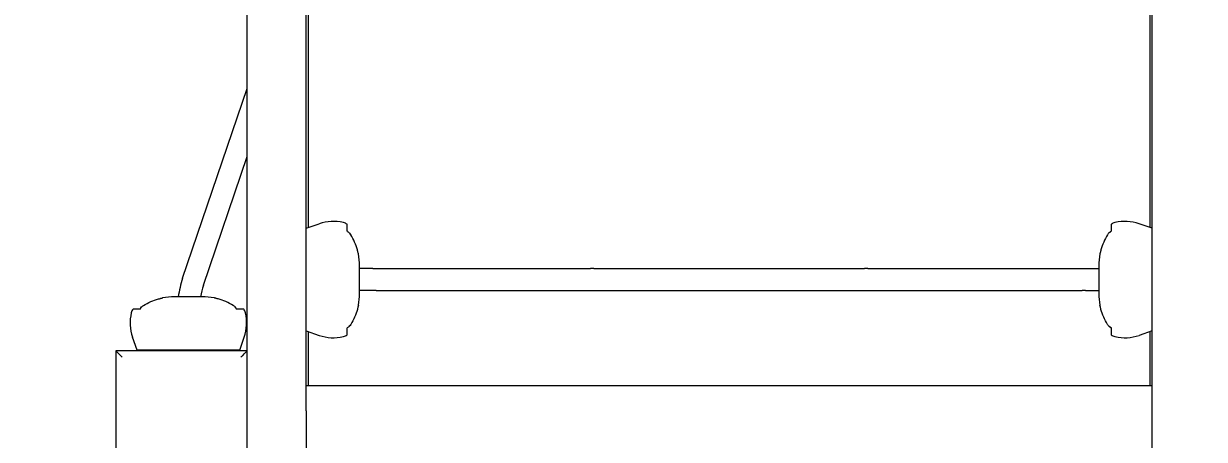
# Model space of a CAD drawing. Extents: x -6675 to 8473, y -8565 to 9458.
# Drawn here: x -915 to -53, y 1583 to 1887 of the extents above; entities that cross this region are included whole.
import ezdxf

# ---------------------------------------------------------------- set-up
doc = ezdxf.new("R2010")
doc.units = 0
doc.header["$LTSCALE"] = 5
doc.header["$PDMODE"] = 33
doc.header["$PDSIZE"] = 20
doc.layers.get('Defpoints').update_dxf_attribs({"linetype": 'CONTINUOUS'})
doc.layers.add('Lg_dim', color=7, linetype='CONTINUOUS')
doc.layers.add('Lg_prod', color=40, linetype='CONTINUOUS')
doc.styles.add('LG1', font='arial.ttf', dxfattribs={"height": 185})
doc.dimstyles.new('LG_DIM', dxfattribs={"dimtxt": 185, "dimasz": 120, "dimexe": 50, "dimexo": 1, "dimgap": 50, "dimtad": 0, "dimtih": 1, "dimtoh": 1, "dimdec": 0, "dimrnd": 10, "dimdsep": 46, "dimtxsty": 'LG1', "dimcen": 2.5, "dimclrt": 4, "dimadec": 4, "dimazin": 0, "dimtfac": 1, "dimtdec": 1, "dimtmove": 0, "dimatfit": 3, "dimfxl": 1, "dimtolj": 1, "dimtzin": 0, "dimarcsym": 0})

# ---------------------------------------------------------------- blocks, each defined once
blk = doc.blocks.new('*D5')
at = {"layer": 'Defpoints', "color": 0, "transparency": 16777216}
for p in [(3900, 7859.68), (-2500, -5459.68), (7695.79, -5459.68)]:
    blk.add_point(p, dxfattribs=at)
at = {"layer": 'Lg_dim', "color": 0, "lineweight": -2, "transparency": 16777216}
for p, q in [((3901, 7859.68), (7745.79, 7859.68)), ((7695.79, 7739.68), (7695.79, 3779.28)), ((7695.79, -5339.68), (7695.79, 3130.67)), ((-2499, -5459.68), (7745.79, -5459.68))]:
    blk.add_line(p, q, dxfattribs=at)
at = {"layer": 'Lg_dim', "color": 0, "transparency": 16777216}
for points in [[(7675.79, 7739.68), (7715.79, 7739.68), (7695.79, 7859.68)], [(7675.79, -5339.68), (7715.79, -5339.68), (7695.79, -5459.68)]]:
    blk.add_solid(points, dxfattribs=at)
at = {"layer": 'Lg_dim', "color": 4, "transparency": 16777216, "insert": (7695.79, 3454.98), "char_height": 185, "attachment_point": 5, "style": 'LG1'}
blk.add_mtext('\\A1;13320 mm\\P [43\'-8 13/16"]', dxfattribs=at)
blk = doc.blocks.new('*D6')
at = {"layer": 'Defpoints', "color": 0, "transparency": 16777216}
for p in [(3300, 5864.75), (-6041.13, -3464.75), (-3100, -3464.75)]:
    blk.add_point(p, dxfattribs=at)
at = {"layer": 'Lg_dim', "color": 0, "lineweight": -2, "transparency": 16777216}
for p, q in [((3299, 5864.75), (-6091.13, 5864.75)), ((-6041.13, 5744.75), (-6041.13, 2569.99)), ((-6041.13, -3344.75), (-6041.13, 1921.38)), ((-3101, -3464.75), (-6091.13, -3464.75))]:
    blk.add_line(p, q, dxfattribs=at)
at = {"layer": 'Lg_dim', "color": 0, "transparency": 16777216}
for points in [[(-6061.13, 5744.75), (-6021.13, 5744.75), (-6041.13, 5864.75)], [(-6061.13, -3344.75), (-6021.13, -3344.75), (-6041.13, -3464.75)]]:
    blk.add_solid(points, dxfattribs=at)
at = {"layer": 'Lg_dim', "color": 4, "transparency": 16777216, "insert": (-6041.13, 2245.68), "char_height": 185, "attachment_point": 5, "style": 'LG1'}
blk.add_mtext('\\A1;9330 mm\\P [30\'-7 9/16"]', dxfattribs=at)
blk = doc.blocks.new('*D7')
at = {"layer": 'Defpoints', "color": 0, "transparency": 16777216}
for p in [(5382.03, 8873.35), (-4227.53, -147.5), (5382.03, -564.99)]:
    blk.add_point(p, dxfattribs=at)
at = {"layer": 'Lg_dim', "color": 0, "lineweight": -2, "transparency": 16777216}
for p, q in [((-4227.53, -146.5), (-4227.53, 8923.35)), ((5382.03, -563.99), (5382.03, 8923.35)), ((-4107.53, 8873.35), (118.72, 8873.35)), ((5262.03, 8873.35), (1506.78, 8873.35))]:
    blk.add_line(p, q, dxfattribs=at)
at = {"layer": 'Lg_dim', "color": 0, "transparency": 16777216}
for points in [[(-4107.53, 8893.35), (-4107.53, 8853.35), (-4227.53, 8873.35)], [(5262.03, 8893.35), (5262.03, 8853.35), (5382.03, 8873.35)]]:
    blk.add_solid(points, dxfattribs=at)
at = {"layer": 'Lg_dim', "color": 4, "transparency": 16777216, "insert": (812.75, 8873.35), "char_height": 185, "attachment_point": 5, "style": 'LG1'}
blk.add_mtext('\\A1;9610 mm\\P [31\'-6 5/8"]', dxfattribs=at)

msp = doc.modelspace()

# ---------------------------------------------------------------- linework, layer by layer
at = {"layer": 'Lg_prod', "linetype": 'Continuous', "lineweight": 0}
for p, q in [((-752, 1817.1), (-752, 2097.82)), ((-709, 1817.1), (-709, 2097.82)), ((-91, 1817.1), (-91, 2097.82)), ((-707.5, 1910), (-707.5, 1738.07)), ((-92.5, 1738.07), (-92.5, 1910)), ((-799.17, 1701.09), (-752, 1839.82)), ((-752, 1604.13), (-752, 1817.1)), ((-709, 1604.13), (-709, 1817.1)), ((-91, 1604.13), (-91, 1817.1)), ((-784.02, 1695.94), (-752, 1790.12)), ((-709, 1737.55), (-699.5, 1740.82)), ((-679, 1735.33), (-679, 1740.47)), ((-121, 1740.47), (-121, 1735.33)), ((-91, 1737.55), (-100.5, 1740.82)), ((-670, 1700.05), (-670, 1710.15)), ((-660.26, 1708.05), (-670, 1708.05)), ((-660.26, 1708.05), (-657.74, 1708.05)), ((-657.74, 1708.05), (-501.26, 1708.05)), ((-498.74, 1708.05), (-501.26, 1708.05)), ((-498.74, 1708.05), (-301.26, 1708.05)), ((-298.74, 1708.05), (-301.26, 1708.05)), ((-298.74, 1708.05), (-142.26, 1708.05)), ((-142.26, 1708.05), (-139.74, 1708.05)), ((-139.74, 1708.05), (-130, 1708.05)), ((-130, 1710.15), (-130, 1700.05)), ((-670, 1689.95), (-670, 1700.05)), ((-130, 1700.05), (-130, 1689.95)), ((-660.26, 1692.05), (-670, 1692.05)), ((-657.74, 1692.05), (-660.26, 1692.05)), ((-657.74, 1692.05), (-501.26, 1692.05)), ((-501.26, 1692.05), (-498.74, 1692.05)), ((-498.74, 1692.05), (-301.26, 1692.05)), ((-301.26, 1692.05), (-298.74, 1692.05)), ((-298.74, 1692.05), (-142.26, 1692.05)), ((-139.74, 1692.05), (-142.26, 1692.05)), ((-139.74, 1692.05), (-130, 1692.05)), ((-795, 1687.5), (-805.1, 1687.5)), ((-784.9, 1687.5), (-795, 1687.5)), ((-830.28, 1678.5), (-835.42, 1678.5)), ((-754.58, 1678.5), (-759.72, 1678.5)), ((-679, 1659.63), (-679, 1664.77)), ((-121, 1664.77), (-121, 1659.63)), ((-832.5, 1648.5), (-835.77, 1658)), ((-757.5, 1648.5), (-754.23, 1658)), ((-709, 1662.55), (-699.5, 1659.28)), ((-707.5, 1662.03), (-707.5, 1622.5)), ((-91, 1662.55), (-100.5, 1659.28)), ((-92.5, 1622.5), (-92.5, 1662.03)), ((-752.03, 1647.97), (-847.98, 1647.97)), ((-847.98, 1647.97), (-847.98, 1552.03)), ((-795, 1648.5), (-832.5, 1648.5)), ((-757.5, 1648.5), (-795, 1648.5)), ((-752.03, 1552.03), (-752.03, 1647.97)), ((-91, 1622.5), (-709, 1622.5)), ((-752, 1561.61), (-752, 1604.13)), ((-709, 1604.13), (-709, 1555.03)), ((-91, 1555.03), (-91, 1604.13))]:
    msp.add_line(p, q, dxfattribs=at)
for centre, radius, start, end in [((-689.08, 1710.56), 32, 76.84672, 109), ((-110.92, 1710.56), 32, 71, 103.15328), ((-683.62, 1733.93), 8, 54.72111, 76.84672), ((-116.38, 1733.93), 8, 103.15328, 125.27889), ((-739.97, 1708.07), 70, 1.70004, 8.84171), ((-60.03, 1708.07), 70, 171.15829, 178.29996), ((-731, 1677.92), 72, 161.22197, 172.35177), ((-731, 1677.92), 56, 161.22197, 170.14726), ((-803.02, 1617.53), 70, 91.70004, 98.84171), ((-786.98, 1617.53), 70, 81.15829, 88.29996), ((-739.97, 1692.03), 70, 351.15829, 358.29996), ((-60.03, 1692.03), 70, 181.70004, 188.84171), ((-805.51, 1668.42), 32, 166.84672, 199), ((-828.88, 1673.88), 8, 144.72111, 166.84672), ((-761.12, 1673.88), 8, 13.15328, 35.27889), ((-784.49, 1668.42), 32, 341, 13.15328), ((-689.08, 1689.53), 32, 251, 283.15328), ((-683.62, 1666.16), 8, 283.15328, 305.27889), ((-116.38, 1666.16), 8, 234.72111, 256.84672), ((-110.92, 1689.53), 32, 256.84672, 289)]:
    msp.add_arc(centre, radius, start, end, dxfattribs=at)
for points, knots in [([(-676.35, 1732.86), (-676.64, 1733.34), (-677.01, 1733.79), (-677.67, 1734.41), (-677.92, 1734.61), (-678.43, 1734.99), (-678.71, 1735.17), (-679, 1735.33)], [0.000000486, 0.000000486, 0.000000486, 0.000000486, 0.002114988, 0.002114988, 0.003172238, 0.003172238, 0.004229489, 0.004229489, 0.004229489, 0.004229489]), ([(-677.45, 1734.2), (-677.23, 1734), (-677.03, 1733.78), (-676.66, 1733.33), (-676.49, 1733.1), (-676.35, 1732.86)], [0.002130517, 0.002130517, 0.002130517, 0.002130517, 0.003171033, 0.003171033, 0.004227963, 0.004227963, 0.004227963, 0.004227963]), ([(-121, 1735.33), (-121.58, 1735), (-122.09, 1734.63), (-122.76, 1734.01), (-122.97, 1733.79), (-123.34, 1733.33), (-123.51, 1733.1), (-123.65, 1732.86)], [0.000000242, 0.000000242, 0.000000242, 0.000000242, 0.002114103, 0.002114103, 0.003171033, 0.003171033, 0.004227963, 0.004227963, 0.004227963, 0.004227963]), ([(-122.55, 1734.2), (-122.55, 1734.2), (-122.55, 1734.2), (-122.33, 1734.41), (-122.08, 1734.61), (-121.57, 1734.99), (-121.29, 1735.17), (-121, 1735.33)], [0.002113316, 0.002113316, 0.002113316, 0.002113316, 0.002114988, 0.002114988, 0.003172238, 0.003172238, 0.004229489, 0.004229489, 0.004229489, 0.004229489]), ([(-670.8, 1718.83), (-670.8, 1718.83), (-670.8, 1718.85), (-670.82, 1718.92), (-670.83, 1718.97), (-670.88, 1719.17), (-670.93, 1719.37), (-671.06, 1719.89), (-671.14, 1720.22), (-671.34, 1720.97), (-671.45, 1721.4), (-671.58, 1721.87)], [0.008164918, 0.008164918, 0.008164918, 0.008164918, 0.009167239, 0.009167239, 0.01016956, 0.01016956, 0.012174201, 0.012174201, 0.014178842, 0.014178842, 0.016183483, 0.016183483, 0.016183483, 0.016183483]), ([(-670.84, 1718.99), (-670.83, 1718.94), (-670.82, 1718.91), (-670.8, 1718.85), (-670.8, 1718.83), (-670.8, 1718.83)], [0.006408174, 0.006408174, 0.006408174, 0.006408174, 0.00716222, 0.00716222, 0.008164918, 0.008164918, 0.008164918, 0.008164918]), ([(-128.42, 1721.87), (-128.55, 1721.4), (-128.66, 1720.97), (-128.81, 1720.41), (-128.85, 1720.23), (-128.93, 1719.91), (-128.97, 1719.76), (-129.07, 1719.37), (-129.12, 1719.17), (-129.17, 1718.97), (-129.18, 1718.92), (-129.2, 1718.85), (-129.2, 1718.83), (-129.2, 1718.83)], [0.000143327, 0.000143327, 0.000143327, 0.000143327, 0.002148725, 0.002148725, 0.003151424, 0.003151424, 0.004154123, 0.004154123, 0.006159521, 0.006159521, 0.00716222, 0.00716222, 0.008164918, 0.008164918, 0.008164918, 0.008164918]), ([(-816.82, 1685.92), (-816.35, 1686.05), (-815.92, 1686.16), (-815.36, 1686.31), (-815.18, 1686.35), (-814.86, 1686.43), (-814.71, 1686.47), (-814.32, 1686.57), (-814.12, 1686.62), (-813.92, 1686.67), (-813.87, 1686.68), (-813.8, 1686.7), (-813.78, 1686.7), (-813.78, 1686.7)], [0.000143327, 0.000143327, 0.000143327, 0.000143327, 0.002148725, 0.002148725, 0.003151424, 0.003151424, 0.004154123, 0.004154123, 0.006159521, 0.006159521, 0.00716222, 0.00716222, 0.008164918, 0.008164918, 0.008164918, 0.008164918]), ([(-773.18, 1685.92), (-773.65, 1686.05), (-774.08, 1686.16), (-774.64, 1686.31), (-774.82, 1686.35), (-775.14, 1686.43), (-775.29, 1686.47), (-775.68, 1686.57), (-775.88, 1686.62), (-776.08, 1686.67), (-776.13, 1686.68), (-776.2, 1686.7), (-776.22, 1686.7), (-776.22, 1686.7)], [0.000143327, 0.000143327, 0.000143327, 0.000143327, 0.002148725, 0.002148725, 0.003151424, 0.003151424, 0.004154123, 0.004154123, 0.006159521, 0.006159521, 0.00716222, 0.00716222, 0.008164918, 0.008164918, 0.008164918, 0.008164918]), ([(-830.28, 1678.5), (-829.95, 1679.08), (-829.58, 1679.59), (-828.96, 1680.26), (-828.74, 1680.47), (-828.28, 1680.84), (-828.05, 1681.01), (-827.81, 1681.15)], [0.000000242, 0.000000242, 0.000000242, 0.000000242, 0.002114103, 0.002114103, 0.003171033, 0.003171033, 0.004227963, 0.004227963, 0.004227963, 0.004227963]), ([(-829.15, 1680.05), (-829.15, 1680.05), (-829.15, 1680.05), (-829.36, 1679.83), (-829.56, 1679.58), (-829.94, 1679.07), (-830.12, 1678.79), (-830.28, 1678.5)], [0.002113316, 0.002113316, 0.002113316, 0.002113316, 0.002114988, 0.002114988, 0.003172238, 0.003172238, 0.004229489, 0.004229489, 0.004229489, 0.004229489]), ([(-759.72, 1678.5), (-760.05, 1679.08), (-760.42, 1679.59), (-761.04, 1680.26), (-761.26, 1680.47), (-761.72, 1680.84), (-761.95, 1681.01), (-762.19, 1681.15)], [0.000000242, 0.000000242, 0.000000242, 0.000000242, 0.002114103, 0.002114103, 0.003171033, 0.003171033, 0.004227963, 0.004227963, 0.004227963, 0.004227963]), ([(-760.85, 1680.05), (-760.85, 1680.05), (-760.85, 1680.05), (-760.64, 1679.83), (-760.44, 1679.58), (-760.06, 1679.07), (-759.88, 1678.79), (-759.72, 1678.5)], [0.002113316, 0.002113316, 0.002113316, 0.002113316, 0.002114988, 0.002114988, 0.003172238, 0.003172238, 0.004229489, 0.004229489, 0.004229489, 0.004229489]), ([(-670.8, 1681.27), (-670.8, 1681.27), (-670.8, 1681.25), (-670.82, 1681.18), (-670.83, 1681.13), (-670.88, 1680.93), (-670.93, 1680.73), (-671.06, 1680.21), (-671.14, 1679.88), (-671.34, 1679.13), (-671.45, 1678.7), (-671.58, 1678.23)], [0.008164918, 0.008164918, 0.008164918, 0.008164918, 0.009167239, 0.009167239, 0.01016956, 0.01016956, 0.012174201, 0.012174201, 0.014178842, 0.014178842, 0.016183483, 0.016183483, 0.016183483, 0.016183483]), ([(-670.84, 1681.11), (-670.83, 1681.16), (-670.82, 1681.19), (-670.8, 1681.25), (-670.8, 1681.27), (-670.8, 1681.27)], [0.006408174, 0.006408174, 0.006408174, 0.006408174, 0.00716222, 0.00716222, 0.008164918, 0.008164918, 0.008164918, 0.008164918]), ([(-128.42, 1678.23), (-128.55, 1678.7), (-128.66, 1679.13), (-128.81, 1679.69), (-128.85, 1679.87), (-128.93, 1680.19), (-128.97, 1680.34), (-129.07, 1680.73), (-129.12, 1680.93), (-129.17, 1681.13), (-129.18, 1681.18), (-129.2, 1681.25), (-129.2, 1681.27), (-129.2, 1681.27)], [0.000143327, 0.000143327, 0.000143327, 0.000143327, 0.002148725, 0.002148725, 0.003151424, 0.003151424, 0.004154123, 0.004154123, 0.006159521, 0.006159521, 0.00716222, 0.00716222, 0.008164918, 0.008164918, 0.008164918, 0.008164918]), ([(-676.35, 1667.24), (-676.64, 1666.76), (-677.01, 1666.31), (-677.67, 1665.69), (-677.92, 1665.49), (-678.43, 1665.11), (-678.71, 1664.93), (-679, 1664.77)], [0.000000486, 0.000000486, 0.000000486, 0.000000486, 0.002114988, 0.002114988, 0.003172238, 0.003172238, 0.004229489, 0.004229489, 0.004229489, 0.004229489]), ([(-677.45, 1665.9), (-677.23, 1666.1), (-677.03, 1666.32), (-676.66, 1666.77), (-676.49, 1667), (-676.35, 1667.24)], [0.002130517, 0.002130517, 0.002130517, 0.002130517, 0.003171033, 0.003171033, 0.004227963, 0.004227963, 0.004227963, 0.004227963]), ([(-121, 1664.77), (-121.58, 1665.1), (-122.09, 1665.47), (-122.76, 1666.09), (-122.97, 1666.31), (-123.34, 1666.77), (-123.51, 1667), (-123.65, 1667.24)], [0.000000242, 0.000000242, 0.000000242, 0.000000242, 0.002114103, 0.002114103, 0.003171033, 0.003171033, 0.004227963, 0.004227963, 0.004227963, 0.004227963]), ([(-122.55, 1665.9), (-122.55, 1665.9), (-122.55, 1665.89), (-122.33, 1665.69), (-122.08, 1665.49), (-121.57, 1665.11), (-121.29, 1664.93), (-121, 1664.77)], [0.002113316, 0.002113316, 0.002113316, 0.002113316, 0.002114988, 0.002114988, 0.003172238, 0.003172238, 0.004229489, 0.004229489, 0.004229489, 0.004229489]), ([(-843.36, 1643.36), (-843.37, 1643.37), (-843.38, 1643.38), (-843.94, 1643.94), (-844.45, 1644.45), (-846.05, 1646.05), (-846.9, 1646.9), (-847.79, 1647.79), (-847.98, 1647.97), (-847.98, 1647.97)], [-0.054665, -0.054665, -0.054665, -0.054665, 0, 0, 2.886993, 2.886993, 9.76026, 9.76026, 14.748006, 14.748006, 14.748006, 14.748006]), ([(-756.64, 1643.36), (-756.63, 1643.37), (-756.62, 1643.38), (-756.06, 1643.94), (-755.55, 1644.45), (-753.95, 1646.05), (-753.1, 1646.9), (-752.21, 1647.79), (-752.03, 1647.97), (-752.03, 1647.97)], [-0.054665, -0.054665, -0.054665, -0.054665, 0, 0, 2.886993, 2.886993, 9.76026, 9.76026, 14.748006, 14.748006, 14.748006, 14.748006])]:
    msp.add_open_spline(points, degree=3, knots=knots, dxfattribs=at)
for points in [[(-671.58, 1721.87), (-672.61, 1725.63), (-674.19, 1729.29), (-676.35, 1732.86)], [(-123.65, 1732.86), (-125.81, 1729.29), (-127.39, 1725.63), (-128.42, 1721.87)], [(-827.81, 1681.15), (-824.24, 1683.31), (-820.58, 1684.89), (-816.82, 1685.92)], [(-762.19, 1681.15), (-765.76, 1683.31), (-769.42, 1684.89), (-773.18, 1685.92)], [(-671.58, 1678.23), (-672.61, 1674.47), (-674.19, 1670.81), (-676.35, 1667.24)], [(-123.65, 1667.24), (-125.81, 1670.81), (-127.39, 1674.47), (-128.42, 1678.23)]]:
    msp.add_open_spline(points, degree=3, dxfattribs=at)

# ---------------------------------------------------------------- dimensions: what is measured, and where the dimension line sits
at = {"layer": 'Lg_dim'}
dim = msp.add_linear_dim(base=(5382.03, 8873.35), p1=(-4227.53, -147.5), p2=(5382.03, -564.99), dimstyle='LG_DIM', override={"dimpost": ' mm\\X'}, dxfattribs=at)
dim.commit()
dim.dimension.update_dxf_attribs({"geometry": '*D7', "text_midpoint": (812.75, 8873.35), "dimtype": 160})
for base, p1, p2, picture, middle in [((7695.79, -5459.68), (3900, 7859.68), (-2500, -5459.68), '*D5', (7695.79, 3454.98)), ((-6041.1293, -3464.7467), (3300, 5864.7467), (-3100, -3464.7467), '*D6', (-6041.1293, 2245.6832))]:
    dim = msp.add_linear_dim(base=base, p1=p1, p2=p2, angle=90, dimstyle='LG_DIM', override={"dimpost": ' mm\\X'}, dxfattribs=at)
    dim.commit()
    dim.dimension.update_dxf_attribs({"geometry": picture, "text_midpoint": middle, "dimtype": 160})

doc.saveas('drawing.dxf')
